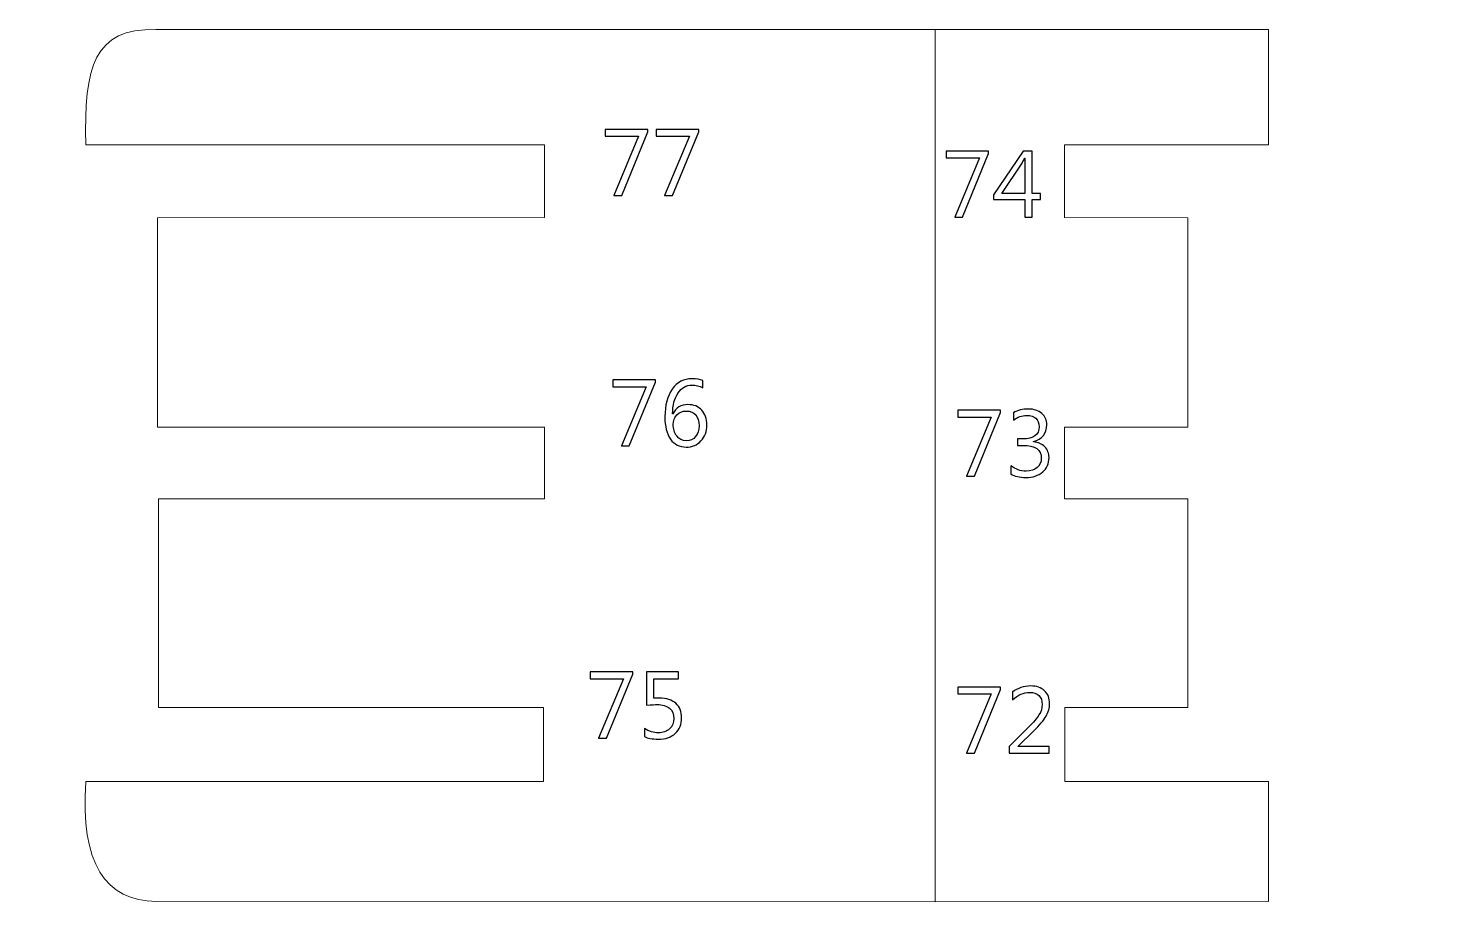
# Model space of a CAD drawing. Header units: centimetres. Extents: x -370 to 378, y -504 to 433.
# Drawn here: x 60.4 to 180, y 355.8 to 431.6 of the extents above; entities that cross this region are included whole.
import ezdxf

# ---------------------------------------------------------------- set-up
doc = ezdxf.new("R2010")
doc.units = ezdxf.units.CM
doc.header["$MEASUREMENT"] = 0
doc.layers.add('Camada 1', color=7, linetype='Continuous')
doc.layers.add('Camada 2', color=20, linetype='Continuous')

msp = doc.modelspace()

# ---------------------------------------------------------------- linework, layer by layer
at = {"layer": 'Camada 1', "lineweight": 9}
for points, knots in [([(65.29, 421.62), (65.29, 421.62), (104.47, 421.62), (104.47, 421.62), (104.47, 421.62), (104.47, 421.62), (104.47, 415.41), (104.47, 415.41), (104.47, 415.41), (104.47, 415.41), (71.42, 415.4), (71.42, 415.4), (71.42, 415.4), (71.42, 415.4), (71.42, 397.53), (71.42, 397.53), (71.42, 397.53), (71.42, 397.53), (104.47, 397.53), (104.47, 397.53), (104.47, 397.53), (104.47, 397.53), (104.47, 391.41), (104.47, 391.41), (104.47, 391.41), (104.47, 391.41), (71.49, 391.41), (71.49, 391.41), (71.49, 391.41), (71.49, 391.41), (71.49, 373.59), (71.49, 373.59), (71.49, 373.59), (71.49, 373.59), (104.39, 373.59), (104.39, 373.59), (104.39, 373.59), (104.39, 373.59), (104.39, 367.27), (104.39, 367.27), (104.39, 367.27), (104.39, 367.27), (65.29, 367.27), (65.29, 367.27), (65.29, 367.27), (64.82, 360.27), (66.94, 357.08), (71.34, 357.04), (71.34, 357.04), (71.34, 357.04), (137.84, 357.01), (137.84, 357.01), (137.84, 357.01), (137.84, 357.01), (137.84, 431.46), (137.84, 431.46), (137.84, 431.46), (137.84, 431.46), (71.26, 431.46), (71.26, 431.46), (71.26, 431.46), (66, 431.59), (65.14, 428.31), (65.29, 421.62)], [0, 0, 0, 0, 0.058824, 0.058824, 0.058824, 0.058824, 0.117647, 0.117647, 0.117647, 0.117647, 0.176471, 0.176471, 0.176471, 0.176471, 0.235294, 0.235294, 0.235294, 0.235294, 0.294118, 0.294118, 0.294118, 0.294118, 0.352941, 0.352941, 0.352941, 0.352941, 0.411765, 0.411765, 0.411765, 0.411765, 0.470588, 0.470588, 0.470588, 0.470588, 0.529412, 0.529412, 0.529412, 0.529412, 0.588235, 0.588235, 0.588235, 0.588235, 0.647059, 0.647059, 0.647059, 0.647059, 0.705882, 0.705882, 0.705882, 0.705882, 0.764706, 0.764706, 0.764706, 0.764706, 0.823529, 0.823529, 0.823529, 0.823529, 0.882353, 0.882353, 0.882353, 0.882353, 1, 1, 1, 1]), ([(166.29, 421.62), (166.29, 421.62), (148.89, 421.62), (148.89, 421.62), (148.89, 421.62), (148.89, 421.62), (148.89, 415.41), (148.89, 415.41), (148.89, 415.41), (148.89, 415.41), (159.42, 415.4), (159.42, 415.4), (159.42, 415.4), (159.42, 415.4), (159.42, 397.53), (159.42, 397.53), (159.42, 397.53), (159.42, 397.53), (148.89, 397.53), (148.89, 397.53), (148.89, 397.53), (148.89, 397.53), (148.89, 391.41), (148.89, 391.41), (148.89, 391.41), (148.89, 391.41), (159.42, 391.41), (159.42, 391.41), (159.42, 391.41), (159.42, 391.41), (159.42, 373.59), (159.42, 373.59), (159.42, 373.59), (159.42, 373.59), (148.92, 373.59), (148.92, 373.59), (148.92, 373.59), (148.92, 373.59), (148.92, 367.27), (148.92, 367.27), (148.92, 367.27), (148.92, 367.27), (166.29, 367.27), (166.29, 367.27), (166.29, 367.27), (166.29, 367.27), (166.29, 357.04), (166.29, 357.04), (166.29, 357.04), (166.29, 357.04), (137.84, 357.01), (137.84, 357.01), (137.84, 357.01), (137.84, 357.01), (137.84, 431.46), (137.84, 431.46), (137.84, 431.46), (137.84, 431.46), (166.31, 431.46), (166.31, 431.46), (166.31, 431.46), (166.31, 431.46), (166.29, 421.62), (166.29, 421.62)], [0, 0, 0, 0, 0.058824, 0.058824, 0.058824, 0.058824, 0.117647, 0.117647, 0.117647, 0.117647, 0.176471, 0.176471, 0.176471, 0.176471, 0.235294, 0.235294, 0.235294, 0.235294, 0.294118, 0.294118, 0.294118, 0.294118, 0.352941, 0.352941, 0.352941, 0.352941, 0.411765, 0.411765, 0.411765, 0.411765, 0.470588, 0.470588, 0.470588, 0.470588, 0.529412, 0.529412, 0.529412, 0.529412, 0.588235, 0.588235, 0.588235, 0.588235, 0.647059, 0.647059, 0.647059, 0.647059, 0.705882, 0.705882, 0.705882, 0.705882, 0.764706, 0.764706, 0.764706, 0.764706, 0.823529, 0.823529, 0.823529, 0.823529, 0.882353, 0.882353, 0.882353, 0.882353, 1, 1, 1, 1]), ([(216.72, 265.25), (216.72, 265.25), (230.12, 265.32), (230.12, 265.32), (230.12, 265.32), (230.12, 265.32), (230.1, 244.77), (230.1, 244.77), (230.1, 244.77), (230.1, 244.77), (236.36, 244.77), (236.36, 244.77), (236.36, 244.77), (236.36, 244.77), (236.37, 265.18), (236.37, 265.18), (236.37, 265.18), (236.37, 265.18), (256.21, 265.18), (256.21, 265.18), (256.21, 265.18), (256.21, 265.18), (256.21, 244.77), (256.21, 244.77), (256.21, 244.77), (256.21, 244.77), (262.44, 244.77), (262.44, 244.77), (262.44, 244.77), (262.44, 244.77), (262.45, 265.21), (262.45, 265.21), (262.45, 265.21), (262.45, 265.21), (282.35, 265.2), (282.35, 265.2), (282.35, 265.2), (282.35, 265.2), (282.3, 244.78), (282.3, 244.78), (282.3, 244.78), (282.3, 244.78), (288.63, 244.77), (288.63, 244.77), (288.63, 244.77), (288.63, 244.77), (288.65, 265.26), (288.65, 265.26), (288.65, 265.26), (288.65, 265.26), (308.48, 265.28), (308.48, 265.28), (308.48, 265.28), (308.48, 265.28), (308.48, 244.77), (308.48, 244.77), (308.48, 244.77), (308.48, 244.77), (314.69, 244.77), (314.69, 244.77), (314.69, 244.77), (314.69, 244.77), (314.79, 265.25), (314.79, 265.25), (314.79, 265.25), (314.79, 265.25), (334.83, 265.21), (334.83, 265.21), (334.83, 265.21), (334.83, 265.21), (334.89, 244.77), (334.89, 244.77), (334.89, 244.77), (334.89, 244.77), (341.06, 244.77), (341.06, 244.77), (341.06, 244.77), (341.06, 244.77), (341.09, 265.21), (341.09, 265.21), (341.09, 265.21), (341.09, 265.21), (366.92, 265.22), (366.92, 265.22), (366.92, 265.22), (366.92, 265.22), (366.97, 256.87), (366.97, 256.87), (366.97, 256.87), (366.97, 256.87), (360.75, 256.87), (360.75, 256.87), (360.75, 256.87), (360.75, 256.87), (360.75, 232.29), (360.75, 232.29), (360.75, 232.29), (360.75, 232.29), (366.96, 232.3), (366.96, 232.3), (366.96, 232.3), (366.96, 232.3), (366.96, 224.01), (366.96, 224.01), (366.96, 224.01), (366.96, 224.01), (210.2, 224.01), (210.2, 224.01), (210.2, 224.01), (210.2, 224.01), (210.19, 236.57), (210.19, 236.57), (210.19, 236.57), (210.19, 236.57), (189.14, 236.57), (189.14, 236.57), (189.14, 236.57), (185.92, 236.5), (184.44, 233.06), (184.41, 226.83), (184.41, 226.83), (184.67, 216.63), (178.68, 212.36), (173.82, 212.9), (173.82, 212.9), (173.82, 212.9), (176.7, 236.15), (176.7, 236.15), (176.7, 236.15), (176.7, 236.15), (170.54, 236.79), (170.54, 236.79), (170.54, 236.79), (170.54, 236.79), (168.49, 221.6), (168.49, 221.6), (168.49, 221.6), (168.49, 221.6), (4.29, 221.42), (4.29, 221.42), (4.29, 221.42), (4.29, 221.42), (4.29, 209.38), (4.29, 209.38), (4.29, 209.38), (4.29, 209.38), (-1.97, 209.37), (-1.97, 209.37), (-1.97, 209.37), (-1.97, 209.37), (-2.24, 168.07), (-2.24, 168.07), (-2.24, 168.07), (-2.24, 168.07), (-66.59, 160.86), (-66.59, 160.86), (-66.59, 160.86), (-66.59, 160.86), (-120.1, 160.89), (-120.1, 160.89), (-120.1, 160.89), (-122.91, 159.85), (-124.08, 157.5), (-123.29, 153.57), (-123.29, 153.57), (-123.29, 153.57), (-121.42, 147.7), (-121.42, 147.7), (-121.42, 147.7), (-119.66, 142.22), (-119.16, 139.07), (-123.56, 137.25), (-123.56, 137.25), (-123.56, 137.25), (-131.46, 134.3), (-131.46, 134.3), (-131.46, 134.3), (-142.33, 129.37), (-143.93, 118.84), (-139.19, 104.49), (-139.19, 104.49), (-136.72, 96.59), (-139.7, 91.08), (-144.31, 92.77), (-144.31, 92.77), (-144.31, 92.77), (-196.02, 110.18), (-196.02, 110.18), (-196.02, 110.18), (-194.83, 114.68), (-193.39, 119.17), (-191.72, 123.67), (-191.72, 123.67), (-191.72, 123.67), (-176.99, 117.36), (-176.99, 117.36), (-176.99, 117.36), (-176.99, 117.36), (-174.94, 123.3), (-174.94, 123.3), (-174.94, 123.3), (-174.94, 123.3), (-189.72, 129.6), (-189.72, 129.6), (-189.72, 129.6), (-187.47, 134.47), (-185.1, 139.22), (-182.61, 143.84), (-182.61, 143.84), (-182.61, 143.84), (-167.89, 135.79), (-167.89, 135.79), (-167.89, 135.79), (-167.89, 135.79), (-164.64, 141.09), (-164.64, 141.09), (-164.64, 141.09), (-164.64, 141.09), (-179.18, 149.21), (-179.18, 149.21), (-179.18, 149.21), (-176.8, 153.4), (-174.32, 157.38), (-171.69, 161.08), (-171.69, 161.08), (-171.69, 161.08), (-158.22, 152.02), (-158.22, 152.02), (-158.22, 152.02), (-158.22, 152.02), (-154.85, 157.14), (-154.85, 157.14), (-154.85, 157.14), (-154.85, 157.14), (-168.14, 166.2), (-168.14, 166.2), (-168.14, 166.2), (-165.27, 169.95), (-162.56, 173.78), (-160.03, 177.69), (-160.03, 177.69), (-160.03, 177.69), (-146.12, 169.01), (-146.12, 169.01), (-146.12, 169.01), (-146.12, 169.01), (-143.44, 174.44), (-143.44, 174.44), (-143.44, 174.44), (-143.44, 174.44), (-157.04, 183.25), (-157.04, 183.25), (-157.04, 183.25), (-151.69, 195.77), (-155.4, 206.05), (-170.3, 212.16), (-170.3, 212.16), (-196.33, 218.03), (-225.84, 215.09), (-252.77, 201.8), (-252.77, 201.8), (-272.12, 191.19), (-291.08, 177.8), (-311.37, 166), (-311.37, 166), (-321.66, 159.34), (-331.85, 153.37), (-342.74, 148.57), (-342.74, 148.57), (-346.86, 147.22), (-349.73, 146.71), (-351.28, 147.57), (-351.28, 147.57), (-360.97, 156.27), (-365.92, 177.16), (-365.13, 212.75), (-365.13, 212.75), (-363.04, 242.96), (-358.03, 262.69), (-349.49, 269.76), (-349.49, 269.76), (-341.69, 272.71), (-312.34, 273.16), (-268.24, 269.82), (-268.24, 269.82), (-238.22, 267.47), (-208.36, 264.64), (-178.6, 261.52), (-178.6, 261.52), (-161.15, 259.51), (-146.66, 274.84), (-133.66, 298.46), (-133.66, 298.46), (-137.93, 299.19), (-140.95, 302.51), (-141.33, 309.22), (-141.33, 309.22), (-141.25, 317.16), (-137.79, 321.12), (-131.21, 321.7), (-131.21, 321.7), (-128.46, 321.72), (-125.72, 321.69), (-122.98, 321.38), (-122.98, 321.38), (-119.25, 320.93), (-117.52, 322.57), (-117.64, 327.13), (-117.64, 327.13), (-117.64, 327.13), (-117.58, 336.15), (-117.58, 336.15), (-117.58, 336.15), (-117.58, 336.15), (-110.78, 336.15), (-110.78, 336.15), (-110.78, 336.15), (-110.78, 336.15), (-110.77, 349.14), (-110.77, 349.14), (-110.77, 349.14), (-110.77, 349.14), (-99.34, 349.13), (-99.34, 349.13), (-99.34, 349.13), (-99.34, 349.13), (-88.15, 362.88), (-88.15, 362.88), (-88.15, 362.88), (-88.15, 362.88), (-34.12, 362.87), (-34.12, 362.87), (-34.12, 362.87), (-34.12, 362.87), (-34.11, 340.51), (-34.11, 340.51), (-34.11, 340.51), (-34.11, 340.51), (-27.6, 340.51), (-27.6, 340.51), (-27.6, 340.51), (-27.6, 340.51), (-27.69, 325.72), (-27.69, 325.72), (-27.69, 325.72), (-27.87, 322.53), (-30.05, 321.13), (-33.36, 320.6), (-33.36, 320.6), (-33.36, 320.6), (-44.15, 320.59), (-44.15, 320.59), (-44.15, 320.59), (-44.15, 320.59), (-44.15, 311.19), (-44.15, 311.19), (-44.15, 311.19), (-44.15, 311.19), (-32.85, 311.19), (-32.85, 311.19), (-32.85, 311.19), (-18.57, 310.63), (-10.26, 308.44), (-6.27, 303.59), (-6.27, 303.59), (-3.71, 300.56), (-2.15, 297.2), (-2.03, 293.35), (-2.03, 293.35), (-2.03, 293.35), (-1.9, 274.86), (-1.9, 274.86), (-1.9, 274.86), (-1.9, 274.86), (4.41, 274.86), (4.41, 274.86), (4.41, 274.86), (4.41, 274.86), (4.43, 260.31), (4.43, 260.31), (4.43, 260.31), (4.43, 260.31), (175.04, 260.3), (175.04, 260.3), (175.04, 260.3), (175.04, 260.3), (175.02, 268.36), (175.02, 268.36), (175.02, 268.36), (179.18, 281.41), (183.27, 295.03), (187.51, 307.5), (187.51, 307.5), (189.37, 313.03), (192.54, 316.08), (197.01, 315.93), (197.01, 315.93), (202.87, 315.37), (206.19, 311.72), (207.98, 306.1), (207.98, 306.1), (211.36, 293.08), (213.79, 278.85), (216.72, 265.25)], [0, 0, 0, 0, 0.009804, 0.009804, 0.009804, 0.009804, 0.019608, 0.019608, 0.019608, 0.019608, 0.029412, 0.029412, 0.029412, 0.029412, 0.039216, 0.039216, 0.039216, 0.039216, 0.04902, 0.04902, 0.04902, 0.04902, 0.058824, 0.058824, 0.058824, 0.058824, 0.068627, 0.068627, 0.068627, 0.068627, 0.078431, 0.078431, 0.078431, 0.078431, 0.088235, 0.088235, 0.088235, 0.088235, 0.098039, 0.098039, 0.098039, 0.098039, 0.107843, 0.107843, 0.107843, 0.107843, 0.117647, 0.117647, 0.117647, 0.117647, 0.127451, 0.127451, 0.127451, 0.127451, 0.137255, 0.137255, 0.137255, 0.137255, 0.147059, 0.147059, 0.147059, 0.147059, 0.156863, 0.156863, 0.156863, 0.156863, 0.166667, 0.166667, 0.166667, 0.166667, 0.176471, 0.176471, 0.176471, 0.176471, 0.186275, 0.186275, 0.186275, 0.186275, 0.196078, 0.196078, 0.196078, 0.196078, 0.205882, 0.205882, 0.205882, 0.205882, 0.215686, 0.215686, 0.215686, 0.215686, 0.22549, 0.22549, 0.22549, 0.22549, 0.235294, 0.235294, 0.235294, 0.235294, 0.245098, 0.245098, 0.245098, 0.245098, 0.254902, 0.254902, 0.254902, 0.254902, 0.264706, 0.264706, 0.264706, 0.264706, 0.27451, 0.27451, 0.27451, 0.27451, 0.284314, 0.284314, 0.284314, 0.284314, 0.294118, 0.294118, 0.294118, 0.294118, 0.303922, 0.303922, 0.303922, 0.303922, 0.313725, 0.313725, 0.313725, 0.313726, 0.323529, 0.323529, 0.323529, 0.323529, 0.333333, 0.333333, 0.333333, 0.333333, 0.343137, 0.343137, 0.343137, 0.343137, 0.352941, 0.352941, 0.352941, 0.352941, 0.362745, 0.362745, 0.362745, 0.362745, 0.372549, 0.372549, 0.372549, 0.372549, 0.382353, 0.382353, 0.382353, 0.382353, 0.392157, 0.392157, 0.392157, 0.392157, 0.401961, 0.401961, 0.401961, 0.401961, 0.411765, 0.411765, 0.411765, 0.411765, 0.421569, 0.421569, 0.421569, 0.421569, 0.431373, 0.431373, 0.431373, 0.431373, 0.441176, 0.441176, 0.441176, 0.441176, 0.45098, 0.45098, 0.45098, 0.45098, 0.460784, 0.460784, 0.460784, 0.460784, 0.470588, 0.470588, 0.470588, 0.470588, 0.480392, 0.480392, 0.480392, 0.480392, 0.490196, 0.490196, 0.490196, 0.490196, 0.5, 0.5, 0.5, 0.5, 0.509804, 0.509804, 0.509804, 0.509804, 0.519608, 0.519608, 0.519608, 0.519608, 0.529412, 0.529412, 0.529412, 0.529412, 0.539216, 0.539216, 0.539216, 0.539216, 0.54902, 0.54902, 0.54902, 0.54902, 0.558824, 0.558824, 0.558824, 0.558824, 0.568627, 0.568627, 0.568627, 0.568627, 0.578431, 0.578431, 0.578431, 0.578431, 0.588235, 0.588235, 0.588235, 0.588235, 0.598039, 0.598039, 0.598039, 0.598039, 0.607843, 0.607843, 0.607843, 0.607843, 0.617647, 0.617647, 0.617647, 0.617647, 0.627451, 0.627451, 0.627451, 0.627451, 0.637255, 0.637255, 0.637255, 0.637255, 0.647059, 0.647059, 0.647059, 0.647059, 0.656863, 0.656863, 0.656863, 0.656863, 0.666667, 0.666667, 0.666667, 0.666667, 0.676471, 0.676471, 0.676471, 0.676471, 0.686275, 0.686275, 0.686275, 0.686275, 0.696078, 0.696078, 0.696078, 0.696078, 0.705882, 0.705882, 0.705882, 0.705882, 0.715686, 0.715686, 0.715686, 0.715686, 0.72549, 0.72549, 0.72549, 0.72549, 0.735294, 0.735294, 0.735294, 0.735294, 0.745098, 0.745098, 0.745098, 0.745098, 0.754902, 0.754902, 0.754902, 0.754902, 0.764706, 0.764706, 0.764706, 0.764706, 0.77451, 0.77451, 0.77451, 0.77451, 0.784314, 0.784314, 0.784314, 0.784314, 0.794118, 0.794118, 0.794118, 0.794118, 0.803922, 0.803922, 0.803922, 0.803922, 0.813725, 0.813725, 0.813725, 0.813726, 0.823529, 0.823529, 0.823529, 0.823529, 0.833333, 0.833333, 0.833333, 0.833333, 0.843137, 0.843137, 0.843137, 0.843137, 0.852941, 0.852941, 0.852941, 0.852941, 0.862745, 0.862745, 0.862745, 0.862745, 0.872549, 0.872549, 0.872549, 0.872549, 0.882353, 0.882353, 0.882353, 0.882353, 0.892157, 0.892157, 0.892157, 0.892157, 0.901961, 0.901961, 0.901961, 0.901961, 0.911765, 0.911765, 0.911765, 0.911765, 0.921569, 0.921569, 0.921569, 0.921569, 0.931373, 0.931373, 0.931373, 0.931373, 0.941176, 0.941176, 0.941176, 0.941176, 0.95098, 0.95098, 0.95098, 0.95098, 0.960784, 0.960784, 0.960784, 0.960784, 0.970588, 0.970588, 0.970588, 0.970588, 0.980392, 0.980392, 0.980392, 0.980392, 1, 1, 1, 1])]:
    msp.add_open_spline(points, degree=3, knots=knots, dxfattribs=at)
at = {"layer": 'Camada 2'}
for points, knots in [([(113.29, 422.74), (113.29, 422.74), (111.06, 417.29), (111.06, 417.29), (111.06, 417.29), (111.06, 417.29), (110.39, 417.29), (110.39, 417.29), (110.39, 417.29), (110.39, 417.29), (112.5, 422.36), (112.5, 422.36), (112.5, 422.36), (112.5, 422.36), (109.65, 422.36), (109.65, 422.36), (109.65, 422.36), (109.65, 422.36), (109.65, 422.94), (109.65, 422.94), (109.65, 422.94), (109.65, 422.94), (113.29, 422.94), (113.29, 422.94), (113.29, 422.94), (113.29, 422.94), (113.29, 422.74), (113.29, 422.74)], [0, 0, 0, 0, 0.125, 0.125, 0.125, 0.125, 0.25, 0.25, 0.25, 0.25, 0.375, 0.375, 0.375, 0.375, 0.5, 0.5, 0.5, 0.5, 0.625, 0.625, 0.625, 0.625, 0.75, 0.75, 0.75, 0.75, 1, 1, 1, 1]), ([(117.64, 422.74), (117.64, 422.74), (115.4, 417.29), (115.4, 417.29), (115.4, 417.29), (115.4, 417.29), (114.73, 417.29), (114.73, 417.29), (114.73, 417.29), (114.73, 417.29), (116.85, 422.36), (116.85, 422.36), (116.85, 422.36), (116.85, 422.36), (114, 422.36), (114, 422.36), (114, 422.36), (114, 422.36), (114, 422.94), (114, 422.94), (114, 422.94), (114, 422.94), (117.64, 422.94), (117.64, 422.94), (117.64, 422.94), (117.64, 422.94), (117.64, 422.74), (117.64, 422.74)], [0, 0, 0, 0, 0.125, 0.125, 0.125, 0.125, 0.25, 0.25, 0.25, 0.25, 0.375, 0.375, 0.375, 0.375, 0.5, 0.5, 0.5, 0.5, 0.625, 0.625, 0.625, 0.625, 0.75, 0.75, 0.75, 0.75, 1, 1, 1, 1]), ([(142.4, 420.89), (142.4, 420.89), (140.17, 415.45), (140.17, 415.45), (140.17, 415.45), (140.17, 415.45), (139.5, 415.45), (139.5, 415.45), (139.5, 415.45), (139.5, 415.45), (141.61, 420.51), (141.61, 420.51), (141.61, 420.51), (141.61, 420.51), (138.76, 420.51), (138.76, 420.51), (138.76, 420.51), (138.76, 420.51), (138.76, 421.09), (138.76, 421.09), (138.76, 421.09), (138.76, 421.09), (142.4, 421.09), (142.4, 421.09), (142.4, 421.09), (142.4, 421.09), (142.4, 420.89), (142.4, 420.89)], [0, 0, 0, 0, 0.125, 0.125, 0.125, 0.125, 0.25, 0.25, 0.25, 0.25, 0.375, 0.375, 0.375, 0.375, 0.5, 0.5, 0.5, 0.5, 0.625, 0.625, 0.625, 0.625, 0.75, 0.75, 0.75, 0.75, 1, 1, 1, 1]), ([(146.84, 416.95), (146.84, 416.95), (146.12, 416.95), (146.12, 416.95), (146.12, 416.95), (146.12, 416.95), (146.12, 415.45), (146.12, 415.45), (146.12, 415.45), (146.12, 415.45), (145.48, 415.45), (145.48, 415.45), (145.48, 415.45), (145.48, 415.45), (145.48, 416.95), (145.48, 416.95), (145.48, 416.95), (145.48, 416.95), (142.83, 416.95), (142.83, 416.95), (142.83, 416.95), (142.83, 416.95), (142.83, 417.37), (142.83, 417.37), (142.83, 417.37), (142.83, 417.37), (145.34, 421.09), (145.34, 421.09), (145.34, 421.09), (145.34, 421.09), (146.12, 421.09), (146.12, 421.09), (146.12, 421.09), (146.12, 421.09), (146.12, 417.47), (146.12, 417.47), (146.12, 417.47), (146.12, 417.47), (146.84, 417.47), (146.84, 417.47), (146.84, 417.47), (146.84, 417.47), (146.84, 416.95), (146.84, 416.95)], [0, 0, 0, 0, 0.083333, 0.083333, 0.083333, 0.083333, 0.166667, 0.166667, 0.166667, 0.166667, 0.25, 0.25, 0.25, 0.25, 0.333333, 0.333333, 0.333333, 0.333333, 0.416667, 0.416667, 0.416667, 0.416667, 0.5, 0.5, 0.5, 0.5, 0.583333, 0.583333, 0.583333, 0.583333, 0.666667, 0.666667, 0.666667, 0.666667, 0.75, 0.75, 0.75, 0.75, 0.833333, 0.833333, 0.833333, 0.833333, 1, 1, 1, 1]), ([(145.48, 417.47), (145.48, 417.47), (145.48, 419.91), (145.48, 419.91), (145.48, 419.91), (145.48, 420.08), (145.49, 420.28), (145.5, 420.49), (145.5, 420.49), (145.5, 420.49), (145.48, 420.49), (145.48, 420.49), (145.48, 420.49), (145.44, 420.4), (145.37, 420.25), (145.26, 420.06), (145.26, 420.06), (145.26, 420.06), (143.53, 417.47), (143.53, 417.47), (143.53, 417.47), (143.53, 417.47), (145.48, 417.47), (145.48, 417.47)], [0, 0, 0, 0, 0.142857, 0.142857, 0.142857, 0.142857, 0.285714, 0.285714, 0.285714, 0.285714, 0.428571, 0.428571, 0.428571, 0.428571, 0.571429, 0.571429, 0.571429, 0.571429, 0.714286, 0.714286, 0.714286, 0.714286, 1, 1, 1, 1]), ([(113.94, 401.36), (113.94, 401.36), (111.71, 395.92), (111.71, 395.92), (111.71, 395.92), (111.71, 395.92), (111.04, 395.92), (111.04, 395.92), (111.04, 395.92), (111.04, 395.92), (113.15, 400.98), (113.15, 400.98), (113.15, 400.98), (113.15, 400.98), (110.3, 400.98), (110.3, 400.98), (110.3, 400.98), (110.3, 400.98), (110.3, 401.57), (110.3, 401.57), (110.3, 401.57), (110.3, 401.57), (113.94, 401.57), (113.94, 401.57), (113.94, 401.57), (113.94, 401.57), (113.94, 401.36), (113.94, 401.36)], [0, 0, 0, 0, 0.125, 0.125, 0.125, 0.125, 0.25, 0.25, 0.25, 0.25, 0.375, 0.375, 0.375, 0.375, 0.5, 0.5, 0.5, 0.5, 0.625, 0.625, 0.625, 0.625, 0.75, 0.75, 0.75, 0.75, 1, 1, 1, 1]), ([(117.99, 401.5), (117.99, 401.5), (117.99, 400.89), (117.99, 400.89), (117.99, 400.89), (117.7, 401.04), (117.39, 401.11), (117.07, 401.11), (117.07, 401.11), (116.57, 401.11), (116.17, 400.89), (115.87, 400.44), (115.87, 400.44), (115.57, 400), (115.41, 399.4), (115.41, 398.65), (115.41, 398.65), (115.41, 398.65), (115.43, 398.65), (115.43, 398.65), (115.43, 398.65), (115.69, 399.18), (116.12, 399.45), (116.72, 399.45), (116.72, 399.45), (117.21, 399.45), (117.61, 399.29), (117.9, 398.98), (117.9, 398.98), (118.19, 398.66), (118.33, 398.24), (118.33, 397.71), (118.33, 397.71), (118.33, 397.15), (118.17, 396.7), (117.83, 396.35), (117.83, 396.35), (117.5, 396), (117.08, 395.82), (116.56, 395.82), (116.56, 395.82), (116, 395.82), (115.55, 396.05), (115.23, 396.5), (115.23, 396.5), (114.91, 396.95), (114.75, 397.59), (114.75, 398.4), (114.75, 398.4), (114.75, 399.39), (114.96, 400.18), (115.38, 400.77), (115.38, 400.77), (115.8, 401.37), (116.36, 401.66), (117.05, 401.66), (117.05, 401.66), (117.44, 401.66), (117.76, 401.61), (117.99, 401.5)], [0, 0, 0, 0, 0.0625, 0.0625, 0.0625, 0.0625, 0.125, 0.125, 0.125, 0.125, 0.1875, 0.1875, 0.1875, 0.1875, 0.25, 0.25, 0.25, 0.25, 0.3125, 0.3125, 0.3125, 0.3125, 0.375, 0.375, 0.375, 0.375, 0.4375, 0.4375, 0.4375, 0.4375, 0.5, 0.5, 0.5, 0.5, 0.5625, 0.5625, 0.5625, 0.5625, 0.625, 0.625, 0.625, 0.625, 0.6875, 0.6875, 0.6875, 0.6875, 0.75, 0.75, 0.75, 0.75, 0.8125, 0.8125, 0.8125, 0.8125, 0.875, 0.875, 0.875, 0.875, 1, 1, 1, 1]), ([(116.58, 398.9), (116.24, 398.9), (115.97, 398.79), (115.77, 398.57), (115.77, 398.57), (115.56, 398.34), (115.46, 398.07), (115.46, 397.76), (115.46, 397.76), (115.46, 397.38), (115.56, 397.05), (115.76, 396.77), (115.76, 396.77), (115.97, 396.5), (116.24, 396.36), (116.59, 396.36), (116.59, 396.36), (116.91, 396.36), (117.17, 396.48), (117.37, 396.72), (117.37, 396.72), (117.57, 396.96), (117.67, 397.26), (117.67, 397.63), (117.67, 397.63), (117.67, 398.03), (117.58, 398.34), (117.39, 398.57), (117.39, 398.57), (117.19, 398.79), (116.92, 398.9), (116.58, 398.9)], [0, 0, 0, 0, 0.111111, 0.111111, 0.111111, 0.111111, 0.222222, 0.222222, 0.222222, 0.222222, 0.333333, 0.333333, 0.333333, 0.333333, 0.444444, 0.444444, 0.444444, 0.444444, 0.555556, 0.555556, 0.555556, 0.555556, 0.666667, 0.666667, 0.666667, 0.666667, 0.777778, 0.777778, 0.777778, 0.777778, 1, 1, 1, 1]), ([(143.41, 398.77), (143.41, 398.77), (141.18, 393.33), (141.18, 393.33), (141.18, 393.33), (141.18, 393.33), (140.51, 393.33), (140.51, 393.33), (140.51, 393.33), (140.51, 393.33), (142.62, 398.39), (142.62, 398.39), (142.62, 398.39), (142.62, 398.39), (139.77, 398.39), (139.77, 398.39), (139.77, 398.39), (139.77, 398.39), (139.77, 398.97), (139.77, 398.97), (139.77, 398.97), (139.77, 398.97), (143.41, 398.97), (143.41, 398.97), (143.41, 398.97), (143.41, 398.97), (143.41, 398.77), (143.41, 398.77)], [0, 0, 0, 0, 0.125, 0.125, 0.125, 0.125, 0.25, 0.25, 0.25, 0.25, 0.375, 0.375, 0.375, 0.375, 0.5, 0.5, 0.5, 0.5, 0.625, 0.625, 0.625, 0.625, 0.75, 0.75, 0.75, 0.75, 1, 1, 1, 1]), ([(144.3, 393.54), (144.3, 393.54), (144.3, 394.23), (144.3, 394.23), (144.3, 394.23), (144.68, 393.93), (145.12, 393.77), (145.6, 393.77), (145.6, 393.77), (146, 393.77), (146.31, 393.87), (146.55, 394.07), (146.55, 394.07), (146.78, 394.27), (146.9, 394.53), (146.9, 394.87), (146.9, 394.87), (146.9, 395.6), (146.38, 395.97), (145.33, 395.97), (145.33, 395.97), (145.33, 395.97), (144.86, 395.97), (144.86, 395.97), (144.86, 395.97), (144.86, 395.97), (144.86, 396.52), (144.86, 396.52), (144.86, 396.52), (144.86, 396.52), (145.31, 396.52), (145.31, 396.52), (145.31, 396.52), (146.24, 396.52), (146.71, 396.87), (146.71, 397.56), (146.71, 397.56), (146.71, 398.2), (146.35, 398.52), (145.64, 398.52), (145.64, 398.52), (145.24, 398.52), (144.87, 398.39), (144.51, 398.12), (144.51, 398.12), (144.51, 398.12), (144.51, 398.75), (144.51, 398.75), (144.51, 398.75), (144.88, 398.96), (145.31, 399.07), (145.8, 399.07), (145.8, 399.07), (146.28, 399.07), (146.66, 398.94), (146.94, 398.69), (146.94, 398.69), (147.23, 398.44), (147.37, 398.12), (147.37, 397.72), (147.37, 397.72), (147.37, 396.98), (146.99, 396.5), (146.23, 396.29), (146.23, 396.29), (146.23, 396.29), (146.23, 396.27), (146.23, 396.27), (146.23, 396.27), (146.64, 396.24), (146.96, 396.09), (147.2, 395.85), (147.2, 395.85), (147.44, 395.6), (147.56, 395.29), (147.56, 394.93), (147.56, 394.93), (147.56, 394.42), (147.38, 394.01), (147.02, 393.7), (147.02, 393.7), (146.65, 393.39), (146.17, 393.23), (145.58, 393.23), (145.58, 393.23), (145.04, 393.23), (144.61, 393.33), (144.3, 393.54)], [0, 0, 0, 0, 0.043478, 0.043478, 0.043478, 0.043478, 0.086957, 0.086957, 0.086957, 0.086957, 0.130435, 0.130435, 0.130435, 0.130435, 0.173913, 0.173913, 0.173913, 0.173913, 0.217391, 0.217391, 0.217391, 0.217391, 0.26087, 0.26087, 0.26087, 0.26087, 0.304348, 0.304348, 0.304348, 0.304348, 0.347826, 0.347826, 0.347826, 0.347826, 0.391304, 0.391304, 0.391304, 0.391304, 0.434783, 0.434783, 0.434783, 0.434783, 0.478261, 0.478261, 0.478261, 0.478261, 0.521739, 0.521739, 0.521739, 0.521739, 0.565217, 0.565217, 0.565217, 0.565217, 0.608696, 0.608696, 0.608696, 0.608696, 0.652174, 0.652174, 0.652174, 0.652174, 0.695652, 0.695652, 0.695652, 0.695652, 0.73913, 0.73913, 0.73913, 0.73913, 0.782609, 0.782609, 0.782609, 0.782609, 0.826087, 0.826087, 0.826087, 0.826087, 0.869565, 0.869565, 0.869565, 0.869565, 0.913043, 0.913043, 0.913043, 0.913043, 1, 1, 1, 1]), ([(112, 376.43), (112, 376.43), (109.76, 370.98), (109.76, 370.98), (109.76, 370.98), (109.76, 370.98), (109.09, 370.98), (109.09, 370.98), (109.09, 370.98), (109.09, 370.98), (111.21, 376.05), (111.21, 376.05), (111.21, 376.05), (111.21, 376.05), (108.36, 376.05), (108.36, 376.05), (108.36, 376.05), (108.36, 376.05), (108.36, 376.63), (108.36, 376.63), (108.36, 376.63), (108.36, 376.63), (112, 376.63), (112, 376.63), (112, 376.63), (112, 376.63), (112, 376.43), (112, 376.43)], [0, 0, 0, 0, 0.125, 0.125, 0.125, 0.125, 0.25, 0.25, 0.25, 0.25, 0.375, 0.375, 0.375, 0.375, 0.5, 0.5, 0.5, 0.5, 0.625, 0.625, 0.625, 0.625, 0.75, 0.75, 0.75, 0.75, 1, 1, 1, 1]), ([(113.01, 371.12), (113.01, 371.12), (113.01, 371.81), (113.01, 371.81), (113.01, 371.81), (113.4, 371.55), (113.79, 371.43), (114.19, 371.43), (114.19, 371.43), (114.59, 371.43), (114.91, 371.54), (115.15, 371.77), (115.15, 371.77), (115.4, 371.99), (115.52, 372.29), (115.52, 372.66), (115.52, 372.66), (115.52, 373.03), (115.4, 373.32), (115.15, 373.53), (115.15, 373.53), (114.9, 373.73), (114.54, 373.84), (114.08, 373.84), (114.08, 373.84), (113.92, 373.84), (113.62, 373.82), (113.19, 373.79), (113.19, 373.79), (113.19, 373.79), (113.19, 376.63), (113.19, 376.63), (113.19, 376.63), (113.19, 376.63), (115.92, 376.63), (115.92, 376.63), (115.92, 376.63), (115.92, 376.63), (115.92, 376.05), (115.92, 376.05), (115.92, 376.05), (115.92, 376.05), (113.8, 376.05), (113.8, 376.05), (113.8, 376.05), (113.8, 376.05), (113.8, 374.39), (113.8, 374.39), (113.8, 374.39), (113.98, 374.4), (114.14, 374.4), (114.28, 374.4), (114.28, 374.4), (114.89, 374.4), (115.35, 374.25), (115.69, 373.95), (115.69, 373.95), (116.02, 373.65), (116.18, 373.23), (116.18, 372.7), (116.18, 372.7), (116.18, 372.16), (116, 371.72), (115.65, 371.39), (115.65, 371.39), (115.29, 371.05), (114.8, 370.89), (114.18, 370.89), (114.18, 370.89), (113.66, 370.89), (113.27, 370.96), (113.01, 371.12)], [0, 0, 0, 0, 0.052632, 0.052632, 0.052632, 0.052632, 0.105263, 0.105263, 0.105263, 0.105263, 0.157895, 0.157895, 0.157895, 0.157895, 0.210526, 0.210526, 0.210526, 0.210526, 0.263158, 0.263158, 0.263158, 0.263158, 0.315789, 0.315789, 0.315789, 0.315789, 0.368421, 0.368421, 0.368421, 0.368421, 0.421053, 0.421053, 0.421053, 0.421053, 0.473684, 0.473684, 0.473684, 0.473684, 0.526316, 0.526316, 0.526316, 0.526316, 0.578947, 0.578947, 0.578947, 0.578947, 0.631579, 0.631579, 0.631579, 0.631579, 0.684211, 0.684211, 0.684211, 0.684211, 0.736842, 0.736842, 0.736842, 0.736842, 0.789474, 0.789474, 0.789474, 0.789474, 0.842105, 0.842105, 0.842105, 0.842105, 0.894737, 0.894737, 0.894737, 0.894737, 1, 1, 1, 1]), ([(143.41, 375.13), (143.41, 375.13), (141.18, 369.69), (141.18, 369.69), (141.18, 369.69), (141.18, 369.69), (140.51, 369.69), (140.51, 369.69), (140.51, 369.69), (140.51, 369.69), (142.62, 374.75), (142.62, 374.75), (142.62, 374.75), (142.62, 374.75), (139.77, 374.75), (139.77, 374.75), (139.77, 374.75), (139.77, 374.75), (139.77, 375.33), (139.77, 375.33), (139.77, 375.33), (139.77, 375.33), (143.41, 375.33), (143.41, 375.33), (143.41, 375.33), (143.41, 375.33), (143.41, 375.13), (143.41, 375.13)], [0, 0, 0, 0, 0.125, 0.125, 0.125, 0.125, 0.25, 0.25, 0.25, 0.25, 0.375, 0.375, 0.375, 0.375, 0.5, 0.5, 0.5, 0.5, 0.625, 0.625, 0.625, 0.625, 0.75, 0.75, 0.75, 0.75, 1, 1, 1, 1]), ([(147.56, 369.69), (147.56, 369.69), (144.16, 369.69), (144.16, 369.69), (144.16, 369.69), (144.16, 369.69), (144.16, 370.26), (144.16, 370.26), (144.16, 370.26), (144.16, 370.26), (145.8, 371.91), (145.8, 371.91), (145.8, 371.91), (146.23, 372.33), (146.53, 372.68), (146.7, 372.96), (146.7, 372.96), (146.88, 373.24), (146.97, 373.54), (146.97, 373.86), (146.97, 373.86), (146.97, 374.18), (146.88, 374.44), (146.69, 374.61), (146.69, 374.61), (146.51, 374.79), (146.24, 374.88), (145.9, 374.88), (145.9, 374.88), (145.39, 374.88), (144.91, 374.67), (144.45, 374.24), (144.45, 374.24), (144.45, 374.24), (144.45, 374.91), (144.45, 374.91), (144.45, 374.91), (144.89, 375.26), (145.4, 375.43), (145.99, 375.43), (145.99, 375.43), (146.49, 375.43), (146.89, 375.29), (147.18, 375.02), (147.18, 375.02), (147.47, 374.75), (147.61, 374.38), (147.61, 373.92), (147.61, 373.92), (147.61, 373.56), (147.51, 373.2), (147.31, 372.86), (147.31, 372.86), (147.11, 372.51), (146.75, 372.08), (146.24, 371.57), (146.24, 371.57), (146.24, 371.57), (144.93, 370.28), (144.93, 370.28), (144.93, 370.28), (144.93, 370.28), (144.93, 370.27), (144.93, 370.27), (144.93, 370.27), (144.93, 370.27), (147.56, 370.27), (147.56, 370.27), (147.56, 370.27), (147.56, 370.27), (147.56, 369.69), (147.56, 369.69)], [0, 0, 0, 0, 0.052632, 0.052632, 0.052632, 0.052632, 0.105263, 0.105263, 0.105263, 0.105263, 0.157895, 0.157895, 0.157895, 0.157895, 0.210526, 0.210526, 0.210526, 0.210526, 0.263158, 0.263158, 0.263158, 0.263158, 0.315789, 0.315789, 0.315789, 0.315789, 0.368421, 0.368421, 0.368421, 0.368421, 0.421053, 0.421053, 0.421053, 0.421053, 0.473684, 0.473684, 0.473684, 0.473684, 0.526316, 0.526316, 0.526316, 0.526316, 0.578947, 0.578947, 0.578947, 0.578947, 0.631579, 0.631579, 0.631579, 0.631579, 0.684211, 0.684211, 0.684211, 0.684211, 0.736842, 0.736842, 0.736842, 0.736842, 0.789474, 0.789474, 0.789474, 0.789474, 0.842105, 0.842105, 0.842105, 0.842105, 0.894737, 0.894737, 0.894737, 0.894737, 1, 1, 1, 1])]:
    msp.add_open_spline(points, degree=3, knots=knots, dxfattribs=at)
at = {"layer": 'Camada 2', "lineweight": 9}
for points, knots in [([(113.29, 422.74), (113.29, 422.74), (111.06, 417.29), (111.06, 417.29), (111.06, 417.29), (111.06, 417.29), (110.39, 417.29), (110.39, 417.29), (110.39, 417.29), (110.39, 417.29), (112.5, 422.36), (112.5, 422.36), (112.5, 422.36), (112.5, 422.36), (109.65, 422.36), (109.65, 422.36), (109.65, 422.36), (109.65, 422.36), (109.65, 422.94), (109.65, 422.94), (109.65, 422.94), (109.65, 422.94), (113.29, 422.94), (113.29, 422.94), (113.29, 422.94), (113.29, 422.94), (113.29, 422.74), (113.29, 422.74)], [0, 0, 0, 0, 0.125, 0.125, 0.125, 0.125, 0.25, 0.25, 0.25, 0.25, 0.375, 0.375, 0.375, 0.375, 0.5, 0.5, 0.5, 0.5, 0.625, 0.625, 0.625, 0.625, 0.75, 0.75, 0.75, 0.75, 1, 1, 1, 1]), ([(117.64, 422.74), (117.64, 422.74), (115.4, 417.29), (115.4, 417.29), (115.4, 417.29), (115.4, 417.29), (114.73, 417.29), (114.73, 417.29), (114.73, 417.29), (114.73, 417.29), (116.85, 422.36), (116.85, 422.36), (116.85, 422.36), (116.85, 422.36), (114, 422.36), (114, 422.36), (114, 422.36), (114, 422.36), (114, 422.94), (114, 422.94), (114, 422.94), (114, 422.94), (117.64, 422.94), (117.64, 422.94), (117.64, 422.94), (117.64, 422.94), (117.64, 422.74), (117.64, 422.74)], [0, 0, 0, 0, 0.125, 0.125, 0.125, 0.125, 0.25, 0.25, 0.25, 0.25, 0.375, 0.375, 0.375, 0.375, 0.5, 0.5, 0.5, 0.5, 0.625, 0.625, 0.625, 0.625, 0.75, 0.75, 0.75, 0.75, 1, 1, 1, 1]), ([(142.4, 420.89), (142.4, 420.89), (140.17, 415.45), (140.17, 415.45), (140.17, 415.45), (140.17, 415.45), (139.5, 415.45), (139.5, 415.45), (139.5, 415.45), (139.5, 415.45), (141.61, 420.51), (141.61, 420.51), (141.61, 420.51), (141.61, 420.51), (138.76, 420.51), (138.76, 420.51), (138.76, 420.51), (138.76, 420.51), (138.76, 421.09), (138.76, 421.09), (138.76, 421.09), (138.76, 421.09), (142.4, 421.09), (142.4, 421.09), (142.4, 421.09), (142.4, 421.09), (142.4, 420.89), (142.4, 420.89)], [0, 0, 0, 0, 0.125, 0.125, 0.125, 0.125, 0.25, 0.25, 0.25, 0.25, 0.375, 0.375, 0.375, 0.375, 0.5, 0.5, 0.5, 0.5, 0.625, 0.625, 0.625, 0.625, 0.75, 0.75, 0.75, 0.75, 1, 1, 1, 1]), ([(146.84, 416.95), (146.84, 416.95), (146.12, 416.95), (146.12, 416.95), (146.12, 416.95), (146.12, 416.95), (146.12, 415.45), (146.12, 415.45), (146.12, 415.45), (146.12, 415.45), (145.48, 415.45), (145.48, 415.45), (145.48, 415.45), (145.48, 415.45), (145.48, 416.95), (145.48, 416.95), (145.48, 416.95), (145.48, 416.95), (142.83, 416.95), (142.83, 416.95), (142.83, 416.95), (142.83, 416.95), (142.83, 417.37), (142.83, 417.37), (142.83, 417.37), (142.83, 417.37), (145.34, 421.09), (145.34, 421.09), (145.34, 421.09), (145.34, 421.09), (146.12, 421.09), (146.12, 421.09), (146.12, 421.09), (146.12, 421.09), (146.12, 417.47), (146.12, 417.47), (146.12, 417.47), (146.12, 417.47), (146.84, 417.47), (146.84, 417.47), (146.84, 417.47), (146.84, 417.47), (146.84, 416.95), (146.84, 416.95)], [0, 0, 0, 0, 0.083333, 0.083333, 0.083333, 0.083333, 0.166667, 0.166667, 0.166667, 0.166667, 0.25, 0.25, 0.25, 0.25, 0.333333, 0.333333, 0.333333, 0.333333, 0.416667, 0.416667, 0.416667, 0.416667, 0.5, 0.5, 0.5, 0.5, 0.583333, 0.583333, 0.583333, 0.583333, 0.666667, 0.666667, 0.666667, 0.666667, 0.75, 0.75, 0.75, 0.75, 0.833333, 0.833333, 0.833333, 0.833333, 1, 1, 1, 1]), ([(145.48, 417.47), (145.48, 417.47), (145.48, 419.91), (145.48, 419.91), (145.48, 419.91), (145.48, 420.08), (145.49, 420.28), (145.5, 420.49), (145.5, 420.49), (145.5, 420.49), (145.48, 420.49), (145.48, 420.49), (145.48, 420.49), (145.44, 420.4), (145.37, 420.25), (145.26, 420.06), (145.26, 420.06), (145.26, 420.06), (143.53, 417.47), (143.53, 417.47), (143.53, 417.47), (143.53, 417.47), (145.48, 417.47), (145.48, 417.47)], [0, 0, 0, 0, 0.142857, 0.142857, 0.142857, 0.142857, 0.285714, 0.285714, 0.285714, 0.285714, 0.428571, 0.428571, 0.428571, 0.428571, 0.571429, 0.571429, 0.571429, 0.571429, 0.714286, 0.714286, 0.714286, 0.714286, 1, 1, 1, 1]), ([(113.94, 401.36), (113.94, 401.36), (111.71, 395.92), (111.71, 395.92), (111.71, 395.92), (111.71, 395.92), (111.04, 395.92), (111.04, 395.92), (111.04, 395.92), (111.04, 395.92), (113.15, 400.98), (113.15, 400.98), (113.15, 400.98), (113.15, 400.98), (110.3, 400.98), (110.3, 400.98), (110.3, 400.98), (110.3, 400.98), (110.3, 401.57), (110.3, 401.57), (110.3, 401.57), (110.3, 401.57), (113.94, 401.57), (113.94, 401.57), (113.94, 401.57), (113.94, 401.57), (113.94, 401.36), (113.94, 401.36)], [0, 0, 0, 0, 0.125, 0.125, 0.125, 0.125, 0.25, 0.25, 0.25, 0.25, 0.375, 0.375, 0.375, 0.375, 0.5, 0.5, 0.5, 0.5, 0.625, 0.625, 0.625, 0.625, 0.75, 0.75, 0.75, 0.75, 1, 1, 1, 1]), ([(117.99, 401.5), (117.99, 401.5), (117.99, 400.89), (117.99, 400.89), (117.99, 400.89), (117.7, 401.04), (117.39, 401.11), (117.07, 401.11), (117.07, 401.11), (116.57, 401.11), (116.17, 400.89), (115.87, 400.44), (115.87, 400.44), (115.57, 400), (115.41, 399.4), (115.41, 398.65), (115.41, 398.65), (115.41, 398.65), (115.43, 398.65), (115.43, 398.65), (115.43, 398.65), (115.69, 399.18), (116.12, 399.45), (116.72, 399.45), (116.72, 399.45), (117.21, 399.45), (117.61, 399.29), (117.9, 398.98), (117.9, 398.98), (118.19, 398.66), (118.33, 398.24), (118.33, 397.71), (118.33, 397.71), (118.33, 397.15), (118.17, 396.7), (117.83, 396.35), (117.83, 396.35), (117.5, 396), (117.08, 395.82), (116.56, 395.82), (116.56, 395.82), (116, 395.82), (115.55, 396.05), (115.23, 396.5), (115.23, 396.5), (114.91, 396.95), (114.75, 397.59), (114.75, 398.4), (114.75, 398.4), (114.75, 399.39), (114.96, 400.18), (115.38, 400.77), (115.38, 400.77), (115.8, 401.37), (116.36, 401.66), (117.05, 401.66), (117.05, 401.66), (117.44, 401.66), (117.76, 401.61), (117.99, 401.5)], [0, 0, 0, 0, 0.0625, 0.0625, 0.0625, 0.0625, 0.125, 0.125, 0.125, 0.125, 0.1875, 0.1875, 0.1875, 0.1875, 0.25, 0.25, 0.25, 0.25, 0.3125, 0.3125, 0.3125, 0.3125, 0.375, 0.375, 0.375, 0.375, 0.4375, 0.4375, 0.4375, 0.4375, 0.5, 0.5, 0.5, 0.5, 0.5625, 0.5625, 0.5625, 0.5625, 0.625, 0.625, 0.625, 0.625, 0.6875, 0.6875, 0.6875, 0.6875, 0.75, 0.75, 0.75, 0.75, 0.8125, 0.8125, 0.8125, 0.8125, 0.875, 0.875, 0.875, 0.875, 1, 1, 1, 1]), ([(116.58, 398.9), (116.24, 398.9), (115.97, 398.79), (115.77, 398.57), (115.77, 398.57), (115.56, 398.34), (115.46, 398.07), (115.46, 397.76), (115.46, 397.76), (115.46, 397.38), (115.56, 397.05), (115.76, 396.77), (115.76, 396.77), (115.97, 396.5), (116.24, 396.36), (116.59, 396.36), (116.59, 396.36), (116.91, 396.36), (117.17, 396.48), (117.37, 396.72), (117.37, 396.72), (117.57, 396.96), (117.67, 397.26), (117.67, 397.63), (117.67, 397.63), (117.67, 398.03), (117.58, 398.34), (117.39, 398.57), (117.39, 398.57), (117.19, 398.79), (116.92, 398.9), (116.58, 398.9)], [0, 0, 0, 0, 0.111111, 0.111111, 0.111111, 0.111111, 0.222222, 0.222222, 0.222222, 0.222222, 0.333333, 0.333333, 0.333333, 0.333333, 0.444444, 0.444444, 0.444444, 0.444444, 0.555556, 0.555556, 0.555556, 0.555556, 0.666667, 0.666667, 0.666667, 0.666667, 0.777778, 0.777778, 0.777778, 0.777778, 1, 1, 1, 1]), ([(143.41, 398.77), (143.41, 398.77), (141.18, 393.33), (141.18, 393.33), (141.18, 393.33), (141.18, 393.33), (140.51, 393.33), (140.51, 393.33), (140.51, 393.33), (140.51, 393.33), (142.62, 398.39), (142.62, 398.39), (142.62, 398.39), (142.62, 398.39), (139.77, 398.39), (139.77, 398.39), (139.77, 398.39), (139.77, 398.39), (139.77, 398.97), (139.77, 398.97), (139.77, 398.97), (139.77, 398.97), (143.41, 398.97), (143.41, 398.97), (143.41, 398.97), (143.41, 398.97), (143.41, 398.77), (143.41, 398.77)], [0, 0, 0, 0, 0.125, 0.125, 0.125, 0.125, 0.25, 0.25, 0.25, 0.25, 0.375, 0.375, 0.375, 0.375, 0.5, 0.5, 0.5, 0.5, 0.625, 0.625, 0.625, 0.625, 0.75, 0.75, 0.75, 0.75, 1, 1, 1, 1]), ([(144.3, 393.54), (144.3, 393.54), (144.3, 394.23), (144.3, 394.23), (144.3, 394.23), (144.68, 393.93), (145.12, 393.77), (145.6, 393.77), (145.6, 393.77), (146, 393.77), (146.31, 393.87), (146.55, 394.07), (146.55, 394.07), (146.78, 394.27), (146.9, 394.53), (146.9, 394.87), (146.9, 394.87), (146.9, 395.6), (146.38, 395.97), (145.33, 395.97), (145.33, 395.97), (145.33, 395.97), (144.86, 395.97), (144.86, 395.97), (144.86, 395.97), (144.86, 395.97), (144.86, 396.52), (144.86, 396.52), (144.86, 396.52), (144.86, 396.52), (145.31, 396.52), (145.31, 396.52), (145.31, 396.52), (146.24, 396.52), (146.71, 396.87), (146.71, 397.56), (146.71, 397.56), (146.71, 398.2), (146.35, 398.52), (145.64, 398.52), (145.64, 398.52), (145.24, 398.52), (144.87, 398.39), (144.51, 398.12), (144.51, 398.12), (144.51, 398.12), (144.51, 398.75), (144.51, 398.75), (144.51, 398.75), (144.88, 398.96), (145.31, 399.07), (145.8, 399.07), (145.8, 399.07), (146.28, 399.07), (146.66, 398.94), (146.94, 398.69), (146.94, 398.69), (147.23, 398.44), (147.37, 398.12), (147.37, 397.72), (147.37, 397.72), (147.37, 396.98), (146.99, 396.5), (146.23, 396.29), (146.23, 396.29), (146.23, 396.29), (146.23, 396.27), (146.23, 396.27), (146.23, 396.27), (146.64, 396.24), (146.96, 396.09), (147.2, 395.85), (147.2, 395.85), (147.44, 395.6), (147.56, 395.29), (147.56, 394.93), (147.56, 394.93), (147.56, 394.42), (147.38, 394.01), (147.02, 393.7), (147.02, 393.7), (146.65, 393.39), (146.17, 393.23), (145.58, 393.23), (145.58, 393.23), (145.04, 393.23), (144.61, 393.33), (144.3, 393.54)], [0, 0, 0, 0, 0.043478, 0.043478, 0.043478, 0.043478, 0.086957, 0.086957, 0.086957, 0.086957, 0.130435, 0.130435, 0.130435, 0.130435, 0.173913, 0.173913, 0.173913, 0.173913, 0.217391, 0.217391, 0.217391, 0.217391, 0.26087, 0.26087, 0.26087, 0.26087, 0.304348, 0.304348, 0.304348, 0.304348, 0.347826, 0.347826, 0.347826, 0.347826, 0.391304, 0.391304, 0.391304, 0.391304, 0.434783, 0.434783, 0.434783, 0.434783, 0.478261, 0.478261, 0.478261, 0.478261, 0.521739, 0.521739, 0.521739, 0.521739, 0.565217, 0.565217, 0.565217, 0.565217, 0.608696, 0.608696, 0.608696, 0.608696, 0.652174, 0.652174, 0.652174, 0.652174, 0.695652, 0.695652, 0.695652, 0.695652, 0.73913, 0.73913, 0.73913, 0.73913, 0.782609, 0.782609, 0.782609, 0.782609, 0.826087, 0.826087, 0.826087, 0.826087, 0.869565, 0.869565, 0.869565, 0.869565, 0.913043, 0.913043, 0.913043, 0.913043, 1, 1, 1, 1]), ([(112, 376.43), (112, 376.43), (109.76, 370.98), (109.76, 370.98), (109.76, 370.98), (109.76, 370.98), (109.09, 370.98), (109.09, 370.98), (109.09, 370.98), (109.09, 370.98), (111.21, 376.05), (111.21, 376.05), (111.21, 376.05), (111.21, 376.05), (108.36, 376.05), (108.36, 376.05), (108.36, 376.05), (108.36, 376.05), (108.36, 376.63), (108.36, 376.63), (108.36, 376.63), (108.36, 376.63), (112, 376.63), (112, 376.63), (112, 376.63), (112, 376.63), (112, 376.43), (112, 376.43)], [0, 0, 0, 0, 0.125, 0.125, 0.125, 0.125, 0.25, 0.25, 0.25, 0.25, 0.375, 0.375, 0.375, 0.375, 0.5, 0.5, 0.5, 0.5, 0.625, 0.625, 0.625, 0.625, 0.75, 0.75, 0.75, 0.75, 1, 1, 1, 1]), ([(113.01, 371.12), (113.01, 371.12), (113.01, 371.81), (113.01, 371.81), (113.01, 371.81), (113.4, 371.55), (113.79, 371.43), (114.19, 371.43), (114.19, 371.43), (114.59, 371.43), (114.91, 371.54), (115.15, 371.77), (115.15, 371.77), (115.4, 371.99), (115.52, 372.29), (115.52, 372.66), (115.52, 372.66), (115.52, 373.03), (115.4, 373.32), (115.15, 373.53), (115.15, 373.53), (114.9, 373.73), (114.54, 373.84), (114.08, 373.84), (114.08, 373.84), (113.92, 373.84), (113.62, 373.82), (113.19, 373.79), (113.19, 373.79), (113.19, 373.79), (113.19, 376.63), (113.19, 376.63), (113.19, 376.63), (113.19, 376.63), (115.92, 376.63), (115.92, 376.63), (115.92, 376.63), (115.92, 376.63), (115.92, 376.05), (115.92, 376.05), (115.92, 376.05), (115.92, 376.05), (113.8, 376.05), (113.8, 376.05), (113.8, 376.05), (113.8, 376.05), (113.8, 374.39), (113.8, 374.39), (113.8, 374.39), (113.98, 374.4), (114.14, 374.4), (114.28, 374.4), (114.28, 374.4), (114.89, 374.4), (115.35, 374.25), (115.69, 373.95), (115.69, 373.95), (116.02, 373.65), (116.18, 373.23), (116.18, 372.7), (116.18, 372.7), (116.18, 372.16), (116, 371.72), (115.65, 371.39), (115.65, 371.39), (115.29, 371.05), (114.8, 370.89), (114.18, 370.89), (114.18, 370.89), (113.66, 370.89), (113.27, 370.96), (113.01, 371.12)], [0, 0, 0, 0, 0.052632, 0.052632, 0.052632, 0.052632, 0.105263, 0.105263, 0.105263, 0.105263, 0.157895, 0.157895, 0.157895, 0.157895, 0.210526, 0.210526, 0.210526, 0.210526, 0.263158, 0.263158, 0.263158, 0.263158, 0.315789, 0.315789, 0.315789, 0.315789, 0.368421, 0.368421, 0.368421, 0.368421, 0.421053, 0.421053, 0.421053, 0.421053, 0.473684, 0.473684, 0.473684, 0.473684, 0.526316, 0.526316, 0.526316, 0.526316, 0.578947, 0.578947, 0.578947, 0.578947, 0.631579, 0.631579, 0.631579, 0.631579, 0.684211, 0.684211, 0.684211, 0.684211, 0.736842, 0.736842, 0.736842, 0.736842, 0.789474, 0.789474, 0.789474, 0.789474, 0.842105, 0.842105, 0.842105, 0.842105, 0.894737, 0.894737, 0.894737, 0.894737, 1, 1, 1, 1]), ([(143.41, 375.13), (143.41, 375.13), (141.18, 369.69), (141.18, 369.69), (141.18, 369.69), (141.18, 369.69), (140.51, 369.69), (140.51, 369.69), (140.51, 369.69), (140.51, 369.69), (142.62, 374.75), (142.62, 374.75), (142.62, 374.75), (142.62, 374.75), (139.77, 374.75), (139.77, 374.75), (139.77, 374.75), (139.77, 374.75), (139.77, 375.33), (139.77, 375.33), (139.77, 375.33), (139.77, 375.33), (143.41, 375.33), (143.41, 375.33), (143.41, 375.33), (143.41, 375.33), (143.41, 375.13), (143.41, 375.13)], [0, 0, 0, 0, 0.125, 0.125, 0.125, 0.125, 0.25, 0.25, 0.25, 0.25, 0.375, 0.375, 0.375, 0.375, 0.5, 0.5, 0.5, 0.5, 0.625, 0.625, 0.625, 0.625, 0.75, 0.75, 0.75, 0.75, 1, 1, 1, 1]), ([(147.56, 369.69), (147.56, 369.69), (144.16, 369.69), (144.16, 369.69), (144.16, 369.69), (144.16, 369.69), (144.16, 370.26), (144.16, 370.26), (144.16, 370.26), (144.16, 370.26), (145.8, 371.91), (145.8, 371.91), (145.8, 371.91), (146.23, 372.33), (146.53, 372.68), (146.7, 372.96), (146.7, 372.96), (146.88, 373.24), (146.97, 373.54), (146.97, 373.86), (146.97, 373.86), (146.97, 374.18), (146.88, 374.44), (146.69, 374.61), (146.69, 374.61), (146.51, 374.79), (146.24, 374.88), (145.9, 374.88), (145.9, 374.88), (145.39, 374.88), (144.91, 374.67), (144.45, 374.24), (144.45, 374.24), (144.45, 374.24), (144.45, 374.91), (144.45, 374.91), (144.45, 374.91), (144.89, 375.26), (145.4, 375.43), (145.99, 375.43), (145.99, 375.43), (146.49, 375.43), (146.89, 375.29), (147.18, 375.02), (147.18, 375.02), (147.47, 374.75), (147.61, 374.38), (147.61, 373.92), (147.61, 373.92), (147.61, 373.56), (147.51, 373.2), (147.31, 372.86), (147.31, 372.86), (147.11, 372.51), (146.75, 372.08), (146.24, 371.57), (146.24, 371.57), (146.24, 371.57), (144.93, 370.28), (144.93, 370.28), (144.93, 370.28), (144.93, 370.28), (144.93, 370.27), (144.93, 370.27), (144.93, 370.27), (144.93, 370.27), (147.56, 370.27), (147.56, 370.27), (147.56, 370.27), (147.56, 370.27), (147.56, 369.69), (147.56, 369.69)], [0, 0, 0, 0, 0.052632, 0.052632, 0.052632, 0.052632, 0.105263, 0.105263, 0.105263, 0.105263, 0.157895, 0.157895, 0.157895, 0.157895, 0.210526, 0.210526, 0.210526, 0.210526, 0.263158, 0.263158, 0.263158, 0.263158, 0.315789, 0.315789, 0.315789, 0.315789, 0.368421, 0.368421, 0.368421, 0.368421, 0.421053, 0.421053, 0.421053, 0.421053, 0.473684, 0.473684, 0.473684, 0.473684, 0.526316, 0.526316, 0.526316, 0.526316, 0.578947, 0.578947, 0.578947, 0.578947, 0.631579, 0.631579, 0.631579, 0.631579, 0.684211, 0.684211, 0.684211, 0.684211, 0.736842, 0.736842, 0.736842, 0.736842, 0.789474, 0.789474, 0.789474, 0.789474, 0.842105, 0.842105, 0.842105, 0.842105, 0.894737, 0.894737, 0.894737, 0.894737, 1, 1, 1, 1])]:
    msp.add_open_spline(points, degree=3, knots=knots, dxfattribs=at)

doc.saveas('drawing.dxf')
